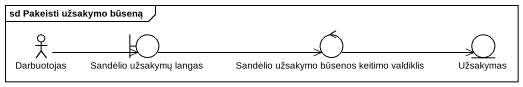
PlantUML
@startuml
mainframe sd Pakeisti užsakymo būseną
actor Darbuotojas
boundary "Sandėlio užsakymų langas" as Sandėlio_užsakymų_langas
control "Sandėlio užsakymo būsenos keitimo valdiklis" as Sandėlio_užsakymo_būsenos
entity Užsakymas
Darbuotojas -right-> Sandėlio_užsakymų_langas
Sandėlio_užsakymų_langas -right-> Sandėlio_užsakymo_būsenos
Sandėlio_užsakymo_būsenos -right-> Užsakymas
@enduml
